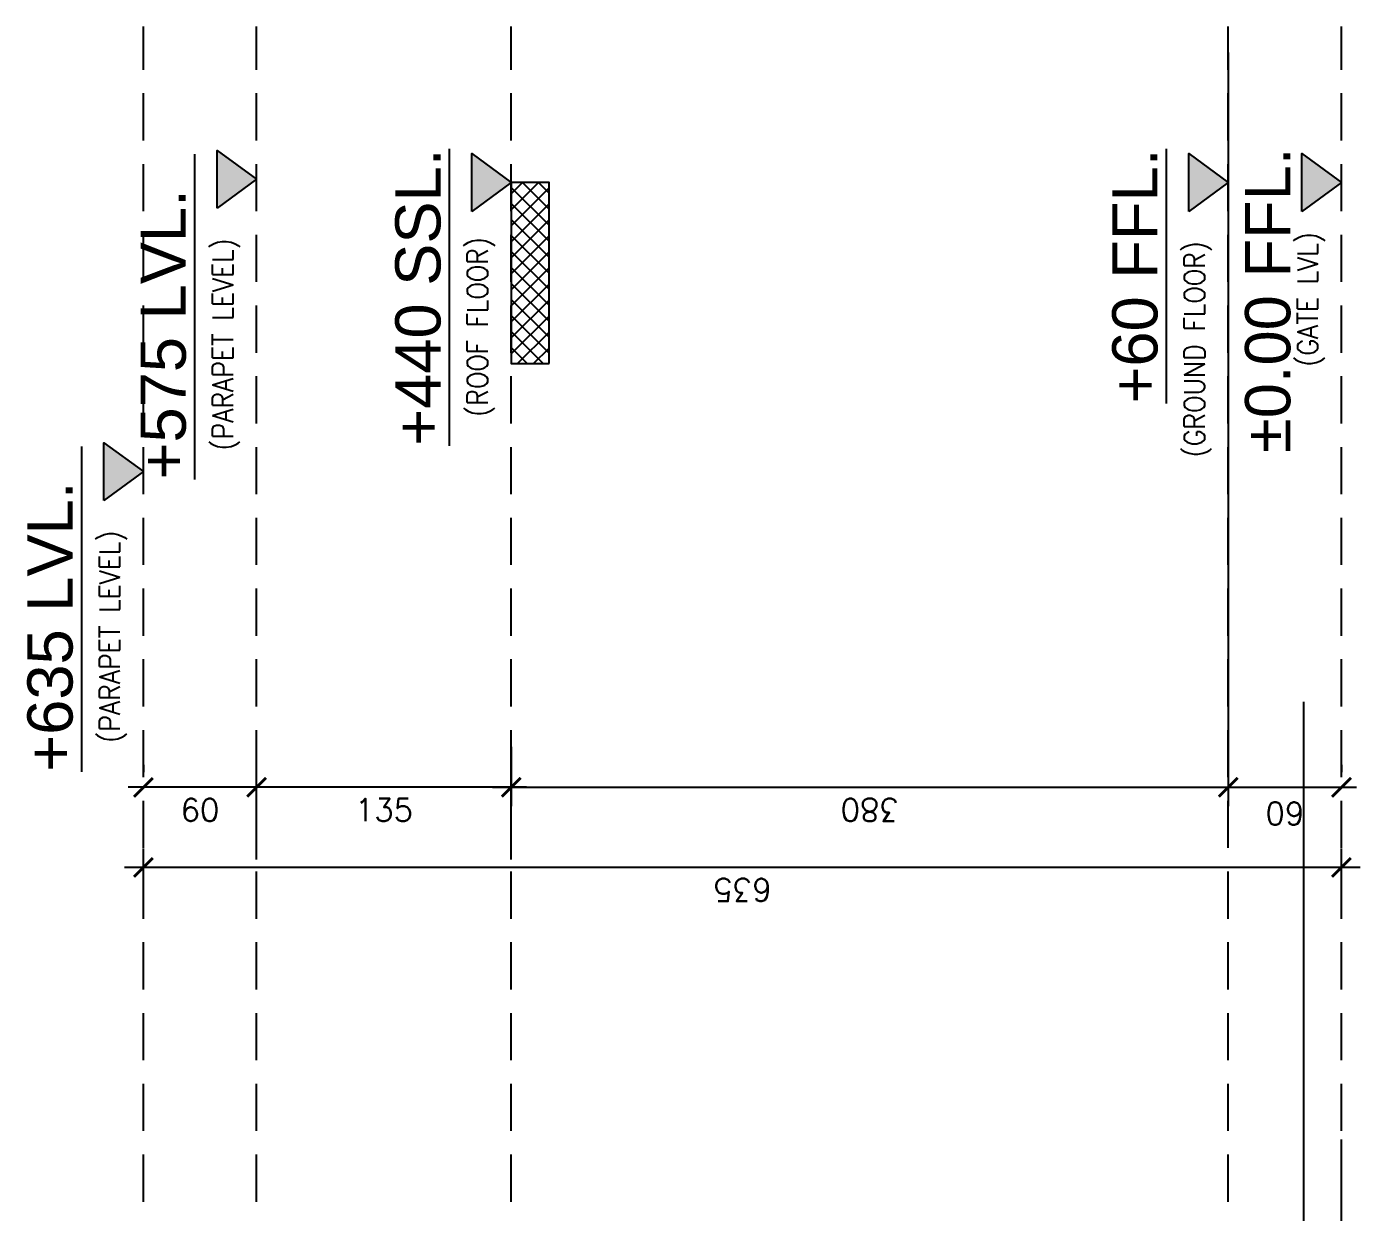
# Model space of a CAD drawing. Header units: centimetres. Extents: x -3287 to 4304, y -2406 to 3974.
# Drawn here: x 63 to 770, y 2774 to 3402 of the extents above; entities that cross this region are included whole.
import ezdxf

# ---------------------------------------------------------------- set-up
doc = ezdxf.new("R2010")
doc.units = ezdxf.units.CM
doc.header["$LTSCALE"] = 100
doc.header["$MEASUREMENT"] = 0
doc.header["$PDMODE"] = 35
doc.linetypes.add('HIDDEN', pattern=[0.375, 0.25, -0.125])
for name, color, linetype in [('DIM-IN', 1, 'Continuous'), ('LEVEL', 2, 'Continuous'), ('WALL-01', 7, 'Continuous')]:
    doc.layers.add(name, color=color, linetype=linetype)
doc.styles.add('20', font='romans.shx')
doc.styles.add('ART', font='arial.ttf')
doc.styles.add('ROMANS', font='romans')
doc.dimstyles.new('100', dxfattribs={"dimtxt": 15, "dimasz": 10, "dimexe": 8, "dimexo": 12, "dimgap": 6, "dimtad": 1, "dimdec": 0, "dimzin": 0, "dimdsep": 46, "dimtxsty": '20', "dimblk": 'ARCHTICK', "dimcen": 30, "dimdle": 8, "dimclrd": 1, "dimclre": 1, "dimclrt": 2, "dimadec": 0, "dimazin": 0, "dimtfac": 1, "dimtdec": 0, "dimtmove": 2, "dimatfit": 3, "dimldrblk": 'OBLIQUE', "dimfxl": 100, "dimtolj": 1, "dimtzin": 0, "dimarcsym": 0})
doc.dimstyles.new('AS-17-100', dxfattribs={"dimtxt": 12, "dimasz": 10, "dimexe": 10, "dimexo": 10, "dimgap": 6, "dimtad": 1, "dimtoh": 1, "dimdec": 0, "dimdsep": 46, "dimtxsty": 'ROMANS', "dimblk1": 'ARCHTICK', "dimblk2": 'ARCHTICK', "dimsah": 1, "dimcen": 25, "dimdle": 10, "dimclrd": 1, "dimclre": 1, "dimclrt": 2, "dimadec": 0, "dimazin": 0, "dimtfac": 1, "dimtdec": 0, "dimtofl": 0, "dimtmove": 2, "dimatfit": 3, "dimldrblk": 'ARCHTICK', "dimfxl": 1, "dimtolj": 1, "dimtzin": 0, "dimarcsym": 0})

# ---------------------------------------------------------------- blocks, each defined once
blk = doc.blocks.new('_ARCHTICK')
at = {"color": 0, "linetype": 'ByBlock', "const_width": 0.15}
blk.add_lwpolyline([(-0.5, -0.5), (0.5, 0.5)], dxfattribs=at)
blk = doc.blocks.new('*D80')
at = {"layer": 'Defpoints', "color": 0, "ltscale": 0.5, "transparency": 16777216}
for p in [(970.64, 572.27, 0), (1020.87, 572.27), (970.64, 437.27, 0)]:
    blk.add_point(p, dxfattribs=at)
at = {"layer": 'DIM-IN', "color": 1, "lineweight": -2, "ltscale": 0.5, "transparency": 16777216}
for p, q in [((1020.87, 429.27), (1020.87, 580.27)), ((982.64, 572.27), (1028.87, 572.27)), ((982.64, 437.27), (1028.87, 437.27))]:
    blk.add_line(p, q, dxfattribs=at)
at = {"layer": 'DIM-IN', "color": 1, "lineweight": -2, "ltscale": 0.5, "transparency": 16777216, "xscale": 10, "yscale": 10, "zscale": 10}
for p, rotation in [((1020.87, 572.27), 90), ((1020.87, 437.27), 270)]:
    blk.add_blockref('_ARCHTICK', p, dxfattribs=dict(at, rotation=rotation))
at = {"layer": 'DIM-IN', "color": 2, "ltscale": 0.5, "transparency": 16777216, "insert": (1008.87, 504.77), "char_height": 12, "attachment_point": 5, "rotation": 270, "style": '20'}
blk.add_mtext('\\A1;135', dxfattribs=at)
blk = doc.blocks.new('_OBLIQUE')
at = {"color": 0, "linetype": 'ByBlock'}
blk.add_line((-0.5, -0.5), (0.5, 0.5), dxfattribs=at)
blk = doc.blocks.new('*D81')
at = {"layer": 'Defpoints', "color": 0, "ltscale": 0.5, "transparency": 16777216}
for p in [(1020.87, 57.27, 0), (1020.87, -2.73, 0), (1020.87, -2.73)]:
    blk.add_point(p, dxfattribs=at)
at = {"layer": 'DIM-IN', "color": 1, "lineweight": -2, "ltscale": 0.5, "transparency": 16777216}
for p, q in [((1020.87, 65.27), (1020.87, -10.73)), ((1032.87, 57.27), (1028.87, 57.27)), ((1032.87, -2.73), (1028.87, -2.73))]:
    blk.add_line(p, q, dxfattribs=at)
at = {"layer": 'DIM-IN', "color": 1, "lineweight": -2, "ltscale": 0.5, "transparency": 16777216, "xscale": 10, "yscale": 10, "zscale": 10}
for p, rotation in [((1020.87, 57.27), 90), ((1020.87, -2.73), 270)]:
    blk.add_blockref('_ARCHTICK', p, dxfattribs=dict(at, rotation=rotation))
at = {"layer": 'DIM-IN', "color": 2, "ltscale": 0.5, "transparency": 16777216, "insert": (1006.95, 27.27), "char_height": 12, "attachment_point": 5, "rotation": 90, "style": '20'}
blk.add_mtext('\\A1;60', dxfattribs=at)
blk = doc.blocks.new('*D84')
at = {"layer": 'Defpoints', "color": 0, "transparency": 16777216}
for p in [(1052.3, 437.27, 0), (1020.87, 57.27), (1420.43, 57.27, 0)]:
    blk.add_point(p, dxfattribs=at)
at = {"layer": 'DIM-IN', "color": 1, "lineweight": -2, "transparency": 16777216}
for p, q in [((1020.87, 447.27), (1020.87, 47.27)), ((1042.3, 437.27), (1010.87, 437.27)), ((1410.43, 57.27), (1010.87, 57.27))]:
    blk.add_line(p, q, dxfattribs=at)
at = {"layer": 'DIM-IN', "color": 1, "lineweight": -2, "transparency": 16777216, "xscale": 10, "yscale": 10, "zscale": 10}
for p, rotation in [((1020.87, 437.27), 90), ((1020.87, 57.27), 270)]:
    blk.add_blockref('_ARCHTICK', p, dxfattribs=dict(at, rotation=rotation))
at = {"layer": 'DIM-IN', "color": 2, "transparency": 16777216, "insert": (1008.87, 247.27), "char_height": 12, "attachment_point": 5, "rotation": 90, "style": 'ROMANS'}
blk.add_mtext('\\A1;380', dxfattribs=at)
blk = doc.blocks.new('*D82')
at = {"layer": 'Defpoints', "color": 0, "transparency": 16777216}
for p in [(956.33, 632.27), (957.89, -2.73), (978.45, -2.73)]:
    blk.add_point(p, dxfattribs=at)
at = {"layer": 'DIM-IN', "color": 1, "lineweight": -2, "transparency": 16777216}
for p, q in [((978.45, 642.27), (978.45, -12.73)), ((966.33, 632.27), (988.45, 632.27)), ((967.89, -2.73), (988.45, -2.73))]:
    blk.add_line(p, q, dxfattribs=at)
at = {"layer": 'DIM-IN', "color": 1, "lineweight": -2, "transparency": 16777216, "xscale": 10, "yscale": 10, "zscale": 10}
for p, rotation in [((978.45, 632.27), 90), ((978.45, -2.73), 270)]:
    blk.add_blockref('_ARCHTICK', p, dxfattribs=dict(at, rotation=rotation))
at = {"layer": 'DIM-IN', "color": 2, "transparency": 16777216, "insert": (966.45, 314.77), "char_height": 12, "attachment_point": 5, "rotation": 90, "style": 'ROMANS'}
blk.add_mtext('\\A1;635', dxfattribs=at)
blk = doc.blocks.new('*D83')
at = {"layer": 'Defpoints', "color": 0, "transparency": 16777216}
for p in [(1020.87, 632.27), (1020.87, 632.27), (970.64, 572.27)]:
    blk.add_point(p, dxfattribs=at)
at = {"layer": 'DIM-IN', "color": 1, "lineweight": -2, "transparency": 16777216}
for p, q in [((1020.87, 564.27), (1020.87, 640.27)), ((1032.87, 632.27), (1028.87, 632.27)), ((982.64, 572.27), (1028.87, 572.27))]:
    blk.add_line(p, q, dxfattribs=at)
at = {"layer": 'DIM-IN', "color": 1, "lineweight": -2, "transparency": 16777216, "xscale": 10, "yscale": 10, "zscale": 10}
for p, rotation in [((1020.87, 632.27), 90), ((1020.87, 572.27), 270)]:
    blk.add_blockref('_ARCHTICK', p, dxfattribs=dict(at, rotation=rotation))
at = {"layer": 'DIM-IN', "color": 2, "transparency": 16777216, "insert": (1008.87, 602.27), "char_height": 12, "attachment_point": 5, "rotation": 270, "style": '20'}
blk.add_mtext('\\A1;60', dxfattribs=at)
blk = doc.blocks.new('LVL_!')
at = {"layer": 'LEVEL', "linetype": 'Continuous', "extrusion": (6.07962e-07, 6.07962e-07, 1)}
for points in [[(1172.97, 653.24), (1203.54, 653.24), (1188.26, 632.27)], [(1327.89, 593.24), (1358.47, 593.24), (1343.18, 572.27)], [(1326.17, 458.24), (1356.75, 458.24), (1341.46, 437.27)], [(1326.17, 78.24), (1356.75, 78.24), (1341.46, 57.27)], [(1326.17, 18.24), (1356.75, 18.24), (1341.46, -2.73)]]:
    blk.add_hatch(color=256, dxfattribs=at).paths.add_polyline_path(points)
at = {"layer": 'LEVEL', "extrusion": (6.07962e-07, 6.07962e-07, 1)}
h = blk.add_hatch(dxfattribs=at)
h.set_pattern_fill('ANSI37', color=8, scale=48, angle=1080, style=0)
h.set_pattern_definition([(45, (-787.396, 2050.3923), (-4.242641, 4.242641), []), (135, (-787.396, 2050.3923), (-4.242641, -4.242641), [])])
h.paths.add_polyline_path([(1245.48, 417.27), (1341.43, 417.27), (1341.43, 437.27), (1245.48, 437.27)])
at = {"layer": 'LEVEL', "color": 8, "linetype": 'HIDDEN'}
for p, q in [((801.23, 632.27), (1424.06, 632.27)), ((801.23, 572.27, 0), (1424.06, 572.27, 0)), ((801.23, 437.27), (1424.06, 437.27)), ((801.23, 57.27, 0), (1424.06, 57.27, 0)), ((801.23, -2.73), (1424.06, -2.73))]:
    blk.add_line(p, q, dxfattribs=at)
at = {"layer": 'LEVEL', "linetype": 'Continuous', "extrusion": (6.07962e-07, 6.07962e-07, 1), "elevation": 0}
for points in [[(1172.97, 653.24), (1203.54, 653.24), (1188.26, 632.27)], [(1327.89, 593.24), (1358.47, 593.24), (1343.18, 572.27)], [(1326.17, 458.24), (1356.75, 458.24), (1341.46, 437.27)], [(1326.17, 78.24), (1356.75, 78.24), (1341.46, 57.27)], [(1326.17, 18.24), (1356.75, 18.24), (1341.46, -2.73)]]:
    blk.add_lwpolyline(points, close=True, dxfattribs=at)
at = {"layer": 'LEVEL', "color": 6, "extrusion": (6.07962e-07, 6.07962e-07, 1), "elevation": 0}
blk.add_lwpolyline([(1245.48, 417.27), (1341.43, 417.27), (1341.43, 437.27), (1245.48, 437.27)], close=True, dxfattribs=at)
at = {"layer": 'LEVEL', "linetype": 'Continuous', "extrusion": (6.07962e-07, 6.07962e-07, 1), "style": 'ART'}
for s, p in [('%%U+635 LVL.  ', (1029.12, 669.79, 0)), ('%%U+575 LVL.  ', (1184.05, 609.79, 0)), ('%%U+440 SSL.', (1201.87, 474.79, 0)), ('%%U+60 FFL.', (1224.28, 94.79, 0)), ('%%P0.00 FFL.', (1198.09, 24.39, 0))]:
    blk.add_text(s, height=24, dxfattribs=at).set_placement(p)
at = {"layer": 'LEVEL', "color": 2, "extrusion": (6.07962e-07, 6.07962e-07, 1), "style": 'ROMANS', "width": 0.9}
for s, p in [('(PARAPET LEVEL)', (1044.54, 644.71, 0)), ('(PARAPET LEVEL)', (1199.46, 584.71, 0)), ('(ROOF FLOOR)', (1217.29, 449.71, 0)), ('(GROUND FLOOR)', (1195.84, 69.71, 0)), ('(GATE LVL)', (1243.87, 9.71, 0))]:
    blk.add_text(s, height=10.88, dxfattribs=at).set_placement(p)
at = {"layer": 'DIM-IN'}
for base, p1, p2, picture, middle in [((978.45, -2.73), (956.33, 632.27), (957.89, -2.73), '*D82', (966.45, 314.77)), ((1020.87, 57.27), (1052.3, 437.27, 0), (1420.43, 57.27, 0), '*D84', (1008.87, 247.27))]:
    dim = blk.add_linear_dim(base=base, p1=p1, p2=p2, angle=90, dimstyle='AS-17-100', dxfattribs=at)
    dim.commit()
    dim.dimension.update_dxf_attribs({"geometry": picture, "text_midpoint": middle})
dim = blk.add_linear_dim(base=(1020.87, 632.27), p1=(970.64, 572.27), p2=(1020.87, 632.27), angle=90, dimstyle='100', override={"dimtxt": 12, "dimfxl": 10}, dxfattribs=at)
dim.commit()
dim.dimension.update_dxf_attribs({"geometry": '*D83', "text_midpoint": (1008.87, 602.27)})
at = {"layer": 'DIM-IN', "ltscale": 0.5}
dim = blk.add_linear_dim(base=(1020.87, 572.27, 0), p1=(970.64, 437.27), p2=(970.64, 572.27), angle=90, dimstyle='100', override={"dimtxt": 12, "dimfxl": 10}, dxfattribs=at)
dim.commit()
dim.dimension.update_dxf_attribs({"geometry": '*D80', "text_midpoint": (1008.87, 504.77, 0)})
dim = blk.add_linear_dim(base=(1020.87, -2.73), p1=(1020.87, 57.27, 0), p2=(1020.87, -2.73, 0), angle=90, dimstyle='100', override={"dimtxt": 12, "dimfxl": 10}, dxfattribs=at)
dim.commit()
dim.dimension.update_dxf_attribs({"geometry": '*D81', "text_midpoint": (1006.95, 27.27), "dimtype": 128})

msp = doc.modelspace()

# ---------------------------------------------------------------- linework, layer by layer
at = {"layer": 'WALL-01', "color": 8}
msp.add_line((739.61, 2765), (739.61, 3044.32), dxfattribs=at)
at = {"layer": 'WALL-01'}
msp.add_line((759.61, 2648), (759.61, 2812.23), dxfattribs=at)

# ---------------------------------------------------------------- block references
at = {"layer": 'DIM-IN', "rotation": 89.99999999999999}
msp.add_blockref('LVL_!', (756.88, 1978.07), dxfattribs=at)

doc.saveas('drawing.dxf')
